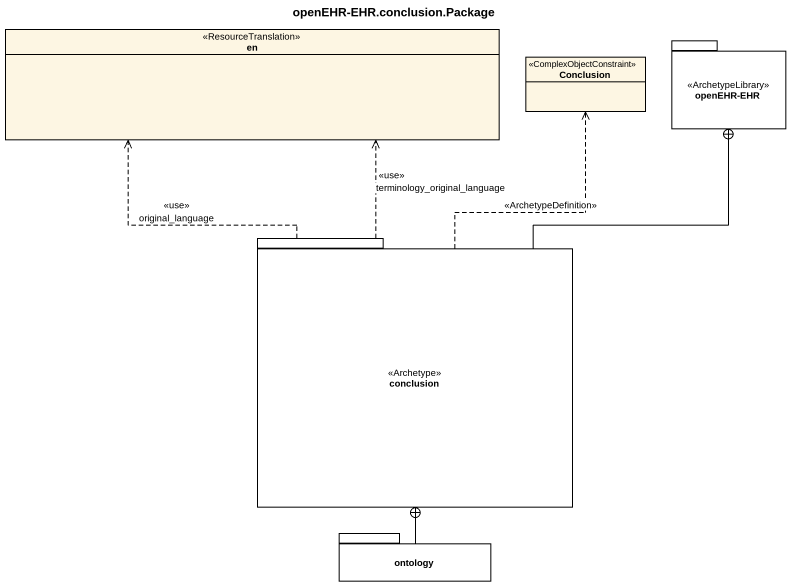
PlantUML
@startuml
title openEHR-EHR.conclusion.Package
hide circle
hide empty members
enum en <<ResourceTranslation>>
class Conclusion <<ComplexObjectConstraint>>
package "openEHR-EHR" as openEHR_EHR <<ArchetypeLibrary>> {
}
package conclusion <<Archetype>> {
}
package ontology {
}
conclusion .up.> en : <<use>>\noriginal_language
conclusion .up.> en : <<use>>\nterminology_original_language
conclusion .up.> Conclusion : <<ArchetypeDefinition>>
conclusion -up-+ openEHR_EHR
ontology -up-+ conclusion
@enduml
